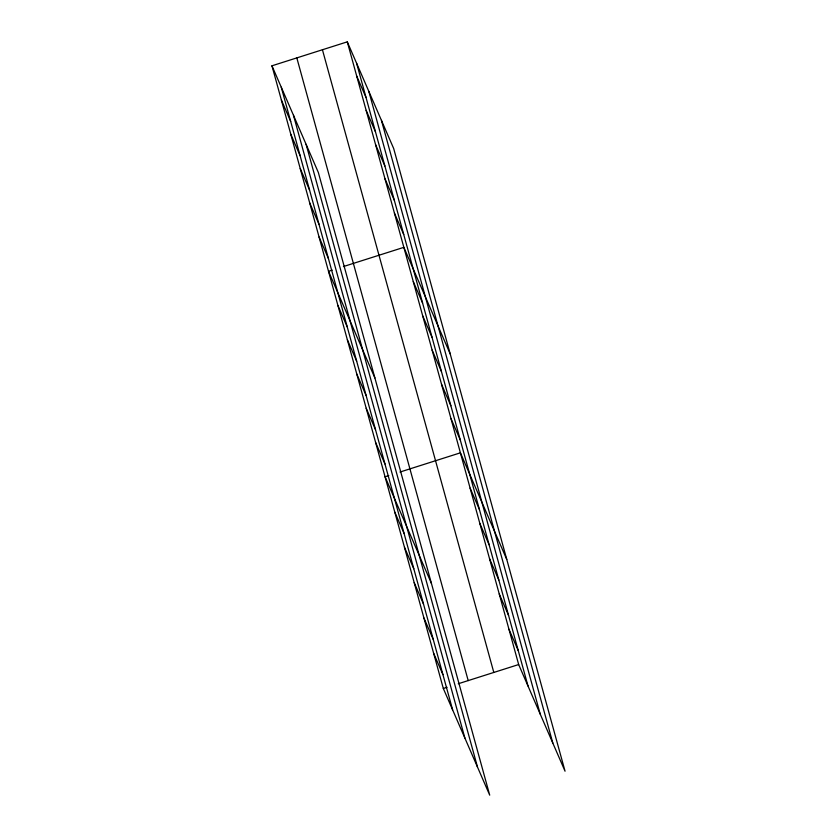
<?xml version="1.0" encoding="UTF-8"?>
<svg xmlns="http://www.w3.org/2000/svg" width="837" height="837" viewBox="0 0 837 837"><rect width="100%" height="100%" fill="white"/><g stroke="black" fill="none" stroke-linecap="round" stroke-linejoin="round"><path stroke-width="1.26" d="M271.952 65.799L318.332 172.453L489.708 795.15L443.328 688.495L271.952 65.799L347.292 41.85L393.672 148.505L565.048 771.201L518.668 664.547L347.292 41.85M332.237 270.1L328.512 271.293L374.882 377.937M343.432 266.553L403.852 247.344L450.222 353.988M388.797 475.594L385.062 476.776L431.432 583.431M399.981 472.037L460.402 452.827L506.772 559.482M443.328 688.495L447.063 687.313M458.247 683.756L518.668 664.547M356.719 76.094L366.031 97.5M366.146 110.348L375.457 131.754M375.572 144.592L384.874 165.998M384.999 178.846L394.3 200.242M394.426 213.09L403.727 234.496M413.279 281.588L422.58 302.994M422.706 315.842L432.007 337.238M432.122 350.086L441.434 371.492M441.549 384.34L450.861 405.736M450.976 418.584L460.287 439.99M470.112 488.117L479.423 509.524M479.831 523.407L489.132 544.803M489.54 558.687L498.842 580.093M499.25 593.977L508.551 615.383M281.378 100.042L290.69 121.449M508.959 629.267L518.27 650.663M290.805 134.297L300.117 155.703M300.232 168.54L309.533 189.947M309.659 202.795L318.96 224.19M319.085 237.038L328.386 258.445M337.939 305.536L347.24 326.943M347.365 339.791L356.667 361.186M356.782 374.034L366.093 395.441M366.208 408.289L375.52 429.684M375.635 442.532L384.947 463.939M394.771 512.066L404.083 533.472M404.491 547.356L413.792 568.752M414.2 582.636L423.501 604.042M423.909 617.926L433.21 639.332M433.618 653.216L442.93 674.612M381.442 120.371L552.818 743.068M368.835 91.379L540.21 714.087M356.604 63.256L527.98 685.953M322.433 49.749L493.809 672.456M296.821 57.899L468.197 680.596M306.101 144.32L477.477 767.016M293.494 115.328L464.87 738.035M281.263 87.205L452.639 709.902"/></g></svg>
